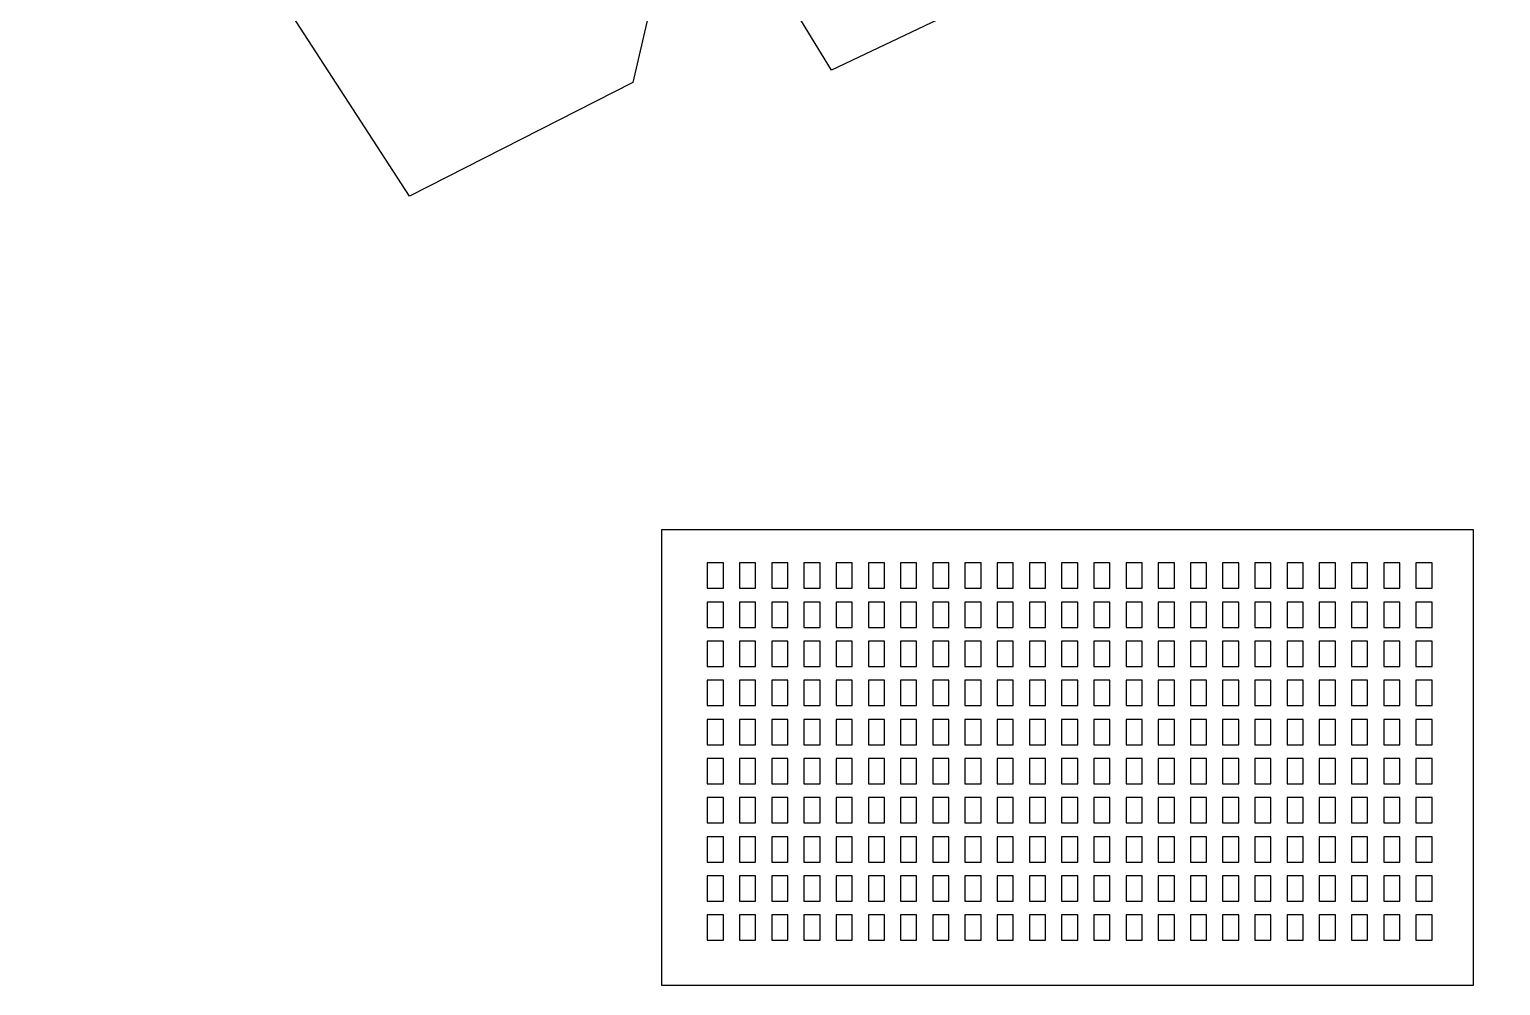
# Model space of a CAD drawing. Header units: millimetres. Extents: x 172 to 66223, y -198 to 27753.
# Drawn here: x 3369 to 6566, y 3257 to 5335 of the extents above; entities that cross this region are included whole.
import ezdxf

# ---------------------------------------------------------------- set-up
doc = ezdxf.new("R2010")
doc.units = ezdxf.units.MM

# ---------------------------------------------------------------- blocks, each defined once
blk = doc.blocks.new('*U2')
blk.add_lwpolyline([(-17.5, -27.5), (17.5, -27.5), (17.5, 27.5), (-17.5, 27.5)], close=True)
blk = doc.blocks.new('*U3')
at = {"color": 0, "linetype": 'ByBlock', "lineweight": -2, "transparency": 16777216}
for p in [(0, 765), (70, 765), (140, 765), (210, 765), (280, 765), (350, 765), (420, 765), (490, 765), (560, 765), (630, 765), (700, 765), (770, 765), (840, 765), (910, 765), (980, 765), (1050, 765), (1120, 765), (1190, 765), (1260, 765), (1330, 765), (1400, 765), (1470, 765), (1540, 765), (0, 680), (70, 680), (140, 680), (210, 680), (280, 680), (350, 680), (420, 680), (490, 680), (560, 680), (630, 680), (700, 680), (770, 680), (840, 680), (910, 680), (980, 680), (1050, 680), (1120, 680), (1190, 680), (1260, 680), (1330, 680), (1400, 680), (1470, 680), (1540, 680), (0, 595), (70, 595), (140, 595), (210, 595), (280, 595), (350, 595), (420, 595), (490, 595), (560, 595), (630, 595), (700, 595), (770, 595), (840, 595), (910, 595), (980, 595), (1050, 595), (1120, 595), (1190, 595), (1260, 595), (1330, 595), (1400, 595), (1470, 595), (1540, 595), (0, 510), (70, 510), (140, 510), (210, 510), (280, 510), (350, 510), (420, 510), (490, 510), (560, 510), (630, 510), (700, 510), (770, 510), (840, 510), (910, 510), (980, 510), (1050, 510), (1120, 510), (1190, 510), (1260, 510), (1330, 510), (1400, 510), (1470, 510), (1540, 510), (0, 425), (70, 425), (140, 425), (210, 425), (280, 425), (350, 425), (420, 425), (490, 425), (560, 425), (630, 425), (700, 425), (770, 425), (840, 425), (910, 425), (980, 425), (1050, 425), (1120, 425), (1190, 425), (1260, 425), (1330, 425), (1400, 425), (1470, 425), (1540, 425), (0, 340), (70, 340), (140, 340), (210, 340), (280, 340), (350, 340), (420, 340), (490, 340), (560, 340), (630, 340), (700, 340), (770, 340), (840, 340), (910, 340), (980, 340), (1050, 340), (1120, 340), (1190, 340), (1260, 340), (1330, 340), (1400, 340), (1470, 340), (1540, 340), (0, 255), (70, 255), (140, 255), (210, 255), (280, 255), (350, 255), (420, 255), (490, 255), (560, 255), (630, 255), (700, 255), (770, 255), (840, 255), (910, 255), (980, 255), (1050, 255), (1120, 255), (1190, 255), (1260, 255), (1330, 255), (1400, 255), (1470, 255), (1540, 255), (0, 170), (70, 170), (140, 170), (210, 170), (280, 170), (350, 170), (420, 170), (490, 170), (560, 170), (630, 170), (700, 170), (770, 170), (840, 170), (910, 170), (980, 170), (1050, 170), (1120, 170), (1190, 170), (1260, 170), (1330, 170), (1400, 170), (1470, 170), (1540, 170), (0, 85), (70, 85), (140, 85), (210, 85), (280, 85), (350, 85), (420, 85), (490, 85), (560, 85), (630, 85), (700, 85), (770, 85), (840, 85), (910, 85), (980, 85), (1050, 85), (1120, 85), (1190, 85), (1260, 85), (1330, 85), (1400, 85), (1470, 85), (1540, 85), (0, 0), (70, 0), (140, 0), (210, 0), (280, 0), (350, 0), (420, 0), (490, 0), (560, 0), (630, 0), (700, 0), (770, 0), (840, 0), (910, 0), (980, 0), (1050, 0), (1120, 0), (1190, 0), (1260, 0), (1330, 0), (1400, 0), (1470, 0), (1540, 0)]:
    blk.add_blockref('*U2', p, dxfattribs=at)
blk = doc.blocks.new('*U6')
blk.add_lwpolyline([(237.6, 254.8), (399.5, -305.4), (-493.8, -181), (-298.4, 159.4)], close=True)
blk = doc.blocks.new('*U7')
at = {"color": 0, "linetype": 'ByBlock', "lineweight": -2, "transparency": 16777216}
for p, rotation in [((5310.9, 5285.3), 195.3365644747967), ((4385.7, 5015.8), 196.8159115136263)]:
    blk.add_blockref('*U6', p, dxfattribs=dict(at, rotation=rotation))

msp = doc.modelspace()

# ---------------------------------------------------------------- linework, layer by layer
msp.add_lwpolyline([(4743.732, 4247.839), (6506.594, 4247.839), (6506.594, 3256.576), (4743.732, 3256.576)], close=True)
msp.add_spline([(1902.797, 4534.619), (3354.479, 9182.376), (7459.119, 9129.276), (9650.038, 8619.909), (10904.881, 8238.908), (11980.855, 8193.154), (14931.618, 8193.154), (18686.017, 8368.279), (16938.073, 5319.113), (9027.888, 6932.507), (3709.992, 6281.229)], degree=3)

# ---------------------------------------------------------------- block references
for name, p in [('*U7', (-37.183, 269.372)), ('*U3', (4859.777, 3382.546))]:
    msp.add_blockref(name, p)

doc.saveas('drawing.dxf')
